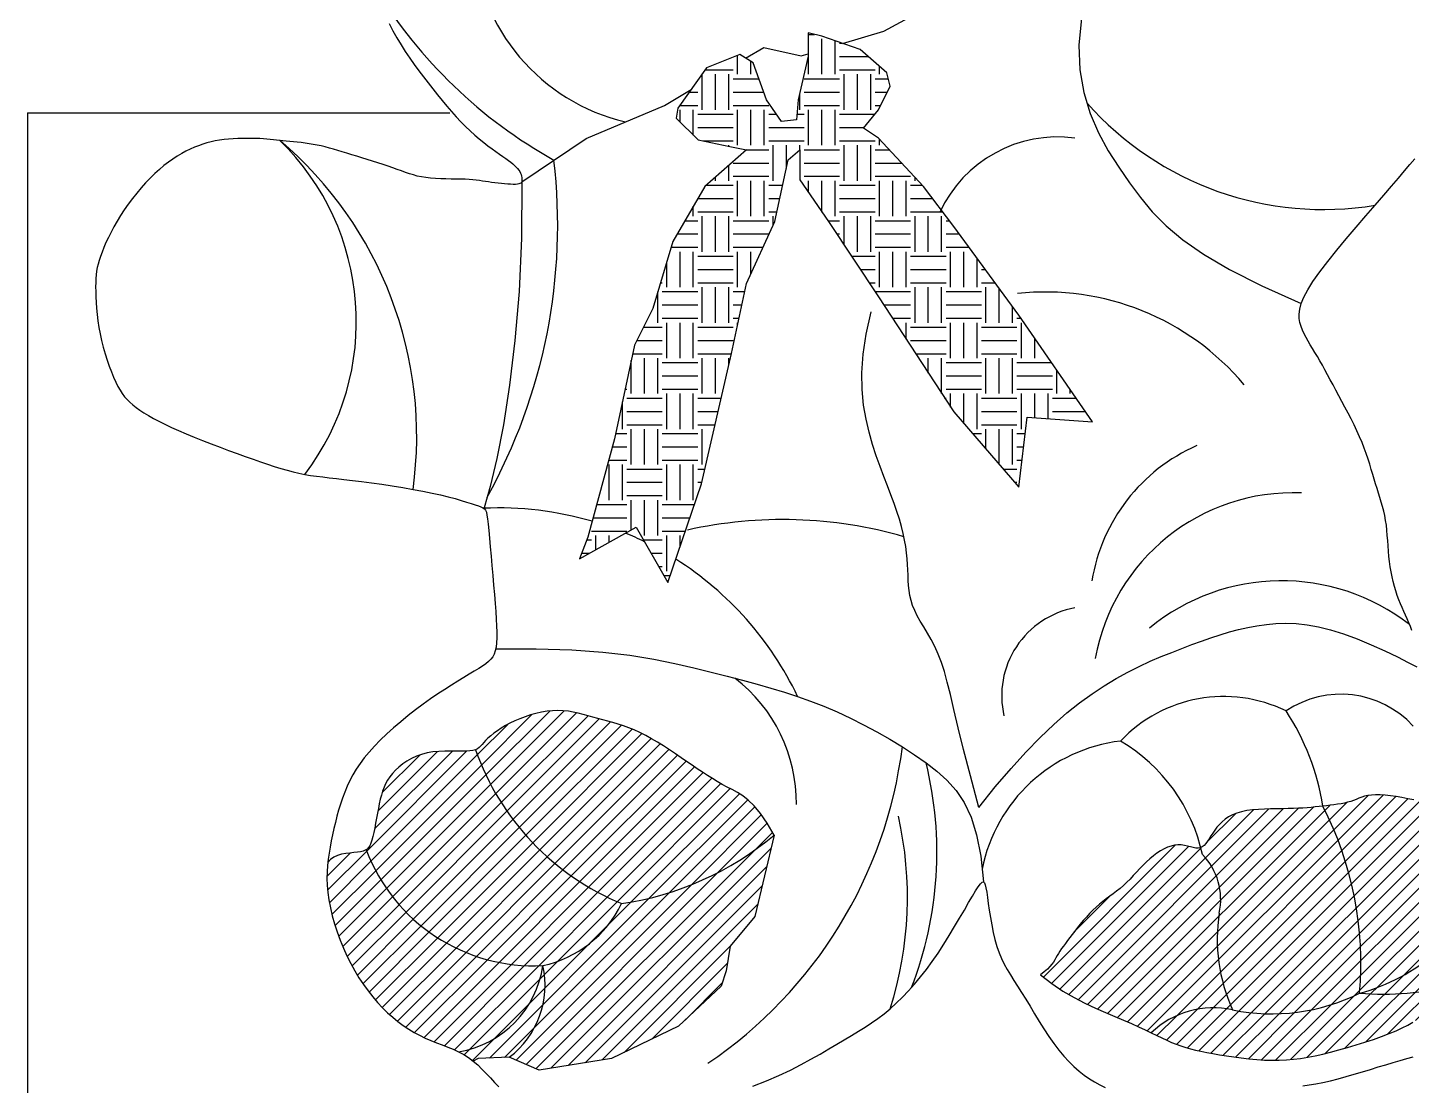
# Model space of a CAD drawing. Header units: millimetres. Extents: x 6388 to 59789, y -18725 to 8137.
# Drawn here: x 40223.2 to 40556.2, y -16636.3 to -16381.7 of the extents above; entities that cross this region are included whole.
import ezdxf

# ---------------------------------------------------------------- set-up
doc = ezdxf.new("R2010")
doc.units = ezdxf.units.MM
pattern_1 = [(45, (-152.832, 290.8702), (-1.724888, 1.724888), [])]

# ---------------------------------------------------------------- blocks, each defined once
blk = doc.blocks.new('A$C1FBB05FF')
h = blk.add_hatch()
h.set_pattern_fill('EARTH', color=256, scale=34.15104, style=0)
h.set_pattern_definition([(0, (-152.832, 290.87), (8.53776, 8.53776), [8.53776, -8.53776]), (0, (-152.832, 294.072), (8.53776, 8.53776), [8.53776, -8.53776]), (0, (-152.832, 297.2735), (8.53776, 8.53776), [8.53776, -8.53776]), (90, (-151.765, 298.341), (-8.53776, 8.53776), [8.53776, -8.53776]), (90, (-148.563, 298.341), (-8.53776, 8.53776), [8.53776, -8.53776]), (90, (-145.3615, 298.341), (-8.53776, 8.53776), [8.53776, -8.53776])])
h.paths.add_polyline_path([(185.89, 531.09), (185.89, 523.86), (192.73, 513.81), (204.8, 495.73), (222.9, 468), (238.59, 449.91), (240.6, 466.79), (256.29, 465.59), (238.59, 491.31), (222.9, 512.61), (215.66, 522.25), (204.8, 533.91), (201.18, 536.32), (204.8, 540.74), (207.62, 546.37), (206.81, 549.58), (200.38, 555.21), (191.12, 558.42), (187.9, 559.23), (187.9, 553.6), (185.49, 543.15), (185.09, 538.33), (181.47, 537.93), (177.85, 543.15), (174.63, 551.99), (171.41, 554), (163.36, 550.79), (156.53, 541.14), (156.12, 538.73), (161.35, 533.51), (169, 531.9), (173.02, 531.09), (162.96, 522.25), (155.32, 508.99), (150.49, 492.91), (146.07, 484.07), (141.24, 461.57), (134.8, 437.86), (132.79, 432.63), (146.47, 440.27), (154.11, 427), (162.16, 450.72), (169.4, 482.06), (173.02, 498.94), (179.86, 513.81), (183.08, 528.68)])
h = blk.add_hatch()
h.set_pattern_fill('ANSI31', color=256, scale=19.51488, style=0)
h.set_pattern_definition(pattern_1)
h.paths.add_polyline_path([(179.66, 366.14), (177.96, 369.06), (176.38, 371.38), (174.88, 373.19), (173.46, 374.57), (172.12, 375.63), (170.83, 376.44), (169.58, 377.11), (168.36, 377.73), (167.17, 378.37), (165.98, 379.05), (164.8, 379.76), (163.61, 380.52), (162.41, 381.31), (161.18, 382.13), (159.92, 382.99), (158.62, 383.89), (157.28, 384.81), (155.9, 385.76), (154.49, 386.7), (153.06, 387.63), (151.62, 388.53), (150.19, 389.38), (148.77, 390.17), (147.38, 390.88), (146.02, 391.49), (144.69, 392.02), (143.38, 392.48), (142.11, 392.89), (140.86, 393.25), (139.63, 393.59), (138.42, 393.91), (137.23, 394.24), (136.05, 394.57), (134.88, 394.91), (133.71, 395.23), (132.53, 395.53), (131.34, 395.78), (130.14, 395.98), (128.91, 396.11), (127.64, 396.15), (126.34, 396.11), (125.02, 395.97), (123.68, 395.75), (122.34, 395.46), (121.01, 395.09), (119.71, 394.67), (118.44, 394.19), (117.23, 393.67), (116.08, 393.11), (114.99, 392.52), (113.98, 391.91), (113.05, 391.3), (112.21, 390.68), (111.45, 390.08), (110.79, 389.5), (110.23, 388.96), (109.78, 388.46), (109.39, 388), (109.03, 387.6), (108.46, 387.05), (107.77, 386.71, 0.211937), (142.98, 349.68, 0.137614)])
h = blk.add_hatch()
h.set_pattern_fill('ANSI31', color=256, scale=19.51488, style=0)
h.set_pattern_definition(pattern_1)
h.paths.add_polyline_path([(169.09, 339.43), (174.99, 346.57), (179.66, 366.14, -0.137614), (142.98, 349.68, -0.229754), (124.02, 334.77, -0.292509), (115.93, 312.73), (123.08, 309.62), (140.49, 312.42), (156.65, 320.18), (166.91, 329.81), (168.15, 333.53)])
h.paths.add_polyline_path([(103.72, 314.03), (104.95, 313.38), (106.13, 312.63), (107.25, 311.79), (108.47, 312.42), (115.93, 312.73, 0.292509), (124.02, 334.77, -0.326496)])
h.paths.add_polyline_path([(124.02, 334.77, -0.325728), (81.51, 362.61), (80.75, 362.31), (80.13, 362.16), (79.38, 362.05), (78.52, 361.96), (77.56, 361.86), (76.55, 361.74), (75.54, 361.55), (74.56, 361.27), (73.66, 360.88), (72.87, 360.33), (72.25, 359.62), (72.16, 358.87), (72.06, 357.33), (72.02, 355.75), (72.08, 354.1), (72.23, 352.38), (72.49, 350.58), (72.86, 348.7), (73.32, 346.78), (73.87, 344.83), (74.51, 342.86), (75.22, 340.9), (76.01, 338.98), (76.86, 337.09), (77.77, 335.27), (78.74, 333.53), (79.75, 331.85), (80.81, 330.24), (81.92, 328.72), (83.05, 327.27), (84.22, 325.91), (85.42, 324.63), (86.63, 323.44), (87.87, 322.33), (89.13, 321.31), (90.41, 320.37), (91.71, 319.5), (93.02, 318.71), (94.35, 317.99), (95.7, 317.34), (97.06, 316.75), (98.42, 316.21), (99.78, 315.68), (101.12, 315.16), (102.44, 314.62), (103.72, 314.03, 0.326496)])
h.paths.add_polyline_path([(124.02, 334.77, 0.229754), (142.98, 349.68, -0.211937), (107.77, 386.71), (107.16, 386.54), (106.4, 386.42), (105.45, 386.38), (104.35, 386.37), (103.11, 386.39), (101.78, 386.4), (100.38, 386.39), (98.96, 386.33), (97.53, 386.19), (96.14, 385.96), (94.82, 385.61), (93.57, 385.15), (92.39, 384.6), (91.29, 383.98), (90.28, 383.29), (89.36, 382.55), (88.53, 381.78), (87.8, 380.99), (87.17, 380.19), (86.63, 379.38), (86.17, 378.54), (85.78, 377.68), (85.44, 376.77), (85.14, 375.82), (84.88, 374.82), (84.64, 373.74), (84.41, 372.61), (84.19, 371.42), (83.98, 370.22), (83.76, 369.03), (83.55, 367.88), (83.33, 366.8), (83.11, 365.81), (82.88, 364.95), (82.64, 364.22), (82.24, 363.34), (81.51, 362.6, 0.325648)])
h = blk.add_hatch()
h.set_pattern_fill('ANSI31', color=256, scale=19.51488, style=0)
h.set_pattern_definition(pattern_1)
h.paths.add_polyline_path([(286.8, 347.42, 0.145173), (290.02, 324.12, 0.167724), (320.59, 328.14, 0.141831), (311.74, 373.14), (310.84, 373.04), (309.92, 372.94), (308.97, 372.85), (307.99, 372.77), (306.96, 372.69), (305.86, 372.62), (304.69, 372.57), (303.43, 372.54), (302.08, 372.52), (300.65, 372.51), (299.18, 372.49), (297.7, 372.45), (296.23, 372.37), (294.79, 372.25), (293.43, 372.06), (292.17, 371.8), (291.02, 371.46), (289.99, 371.04), (289.07, 370.55), (288.25, 369.99), (287.51, 369.39), (286.85, 368.75), (286.26, 368.08), (285.73, 367.38), (285.25, 366.68), (284.81, 365.98), (284.39, 365.31), (283.99, 364.69), (283.36, 363.82), (282.41, 363.06, -0.009566), (282.78, 361.49, -0.250478)])
h.paths.add_polyline_path([(255.59, 347.28), (254.83, 346.45), (254.09, 345.6), (253.37, 344.74), (252.69, 343.9), (252.03, 343.07), (251.41, 342.27), (250.82, 341.51), (250.28, 340.79), (249.77, 340.12), (249.3, 339.47), (248.86, 338.86), (248.47, 338.27), (248.11, 337.72), (247.79, 337.18), (247.5, 336.66), (247.03, 335.8), (246.32, 334.79), (245.47, 333.93), (244.71, 333.27), (243.76, 332.56), (246.48, 330.45), (249.2, 328.63), (251.87, 327.06), (254.49, 325.7), (257.01, 324.51), (259.42, 323.47), (261.68, 322.54), (263.78, 321.67), (265.68, 320.85), (267.41, 320.06), (268.98, 319.32), (270.43, 318.61, -0.246934), (290.02, 324.12, -0.145173), (286.8, 347.42, 0.250478), (282.78, 361.49, 0.009902), (282.39, 363.12), (281.5, 362.98), (280.53, 363.17), (279.87, 363.34), (279.17, 363.52), (278.44, 363.69), (277.67, 363.8), (276.88, 363.83), (276.07, 363.75), (275.23, 363.55), (274.38, 363.26), (273.52, 362.86), (272.66, 362.38), (271.8, 361.82), (270.95, 361.18), (270.11, 360.48), (269.29, 359.73), (268.48, 358.93), (267.69, 358.11), (266.9, 357.27), (266.12, 356.43), (265.33, 355.61), (264.54, 354.81), (263.74, 354.06), (262.93, 353.35), (262.11, 352.69), (261.29, 352.06), (260.46, 351.44), (259.63, 350.83), (258.8, 350.19), (257.98, 349.53), (257.17, 348.83), (256.37, 348.08)])
h.paths.add_polyline_path([(297.67, 312.05), (299.47, 312), (301.23, 312.01), (302.96, 312.08), (304.66, 312.23), (306.37, 312.44), (308.1, 312.72), (309.87, 313.06), (311.71, 313.47), (313.62, 313.94), (315.63, 314.47), (317.69, 315.06), (319.79, 315.68), (321.87, 316.34), (323.91, 317.02), (325.87, 317.72), (327.7, 318.41), (329.37, 319.1), (330.87, 319.77), (332.2, 320.44), (333.41, 321.13), (334.54, 321.86), (335.61, 322.64), (336.67, 323.5), (337.75, 324.46), (338.89, 325.52), (340.12, 326.72), (341.4, 328.02), (342.72, 329.4), (343.37, 330.12, -0.088495), (320.59, 328.14, -0.169139), (289.77, 324.17, 0.243781), (270.43, 318.61), (271.76, 317.96), (273.01, 317.35), (274.2, 316.79), (275.34, 316.28), (276.47, 315.83), (277.59, 315.43), (278.73, 315.07), (279.9, 314.74), (281.12, 314.44), (282.41, 314.15), (283.79, 313.88), (285.26, 313.6), (286.85, 313.33), (288.54, 313.05), (290.3, 312.79), (292.12, 312.55), (293.96, 312.34), (295.82, 312.17)])
h.paths.add_polyline_path([(320.59, 328.14, 0.238492), (350.84, 355.04), (350.52, 356.89), (350.16, 358.71), (349.77, 360.45), (349.35, 362.09), (348.91, 363.61), (348.45, 365), (347.94, 366.27), (347.39, 367.42), (346.78, 368.45), (346.11, 369.38), (345.36, 370.21), (344.53, 370.93), (343.6, 371.56), (342.59, 372.12), (341.49, 372.6), (340.33, 373.02), (339.1, 373.39), (337.8, 373.73), (336.46, 374.04), (335.07, 374.35), (333.65, 374.65), (332.21, 374.94), (330.78, 375.21), (329.37, 375.44), (328, 375.64), (326.71, 375.79), (325.51, 375.87), (324.41, 375.89), (323.45, 375.82), (322.59, 375.69), (321.81, 375.51), (321.1, 375.29), (320.44, 375.04), (319.78, 374.78), (319.13, 374.52), (318.11, 374.16), (316.95, 373.89), (316.14, 373.73), (315.3, 373.59), (314.43, 373.46), (313.54, 373.35), (312.65, 373.24), (311.74, 373.14, -0.141831)])
h.paths.add_polyline_path([(343.37, 330.12), (344.03, 330.84), (345.31, 332.32), (346.52, 333.8), (347.63, 335.28), (348.62, 336.71), (349.44, 338.09), (350.11, 339.43), (350.64, 340.75), (351.05, 342.08), (351.33, 343.43), (351.5, 344.84), (351.58, 346.32), (351.56, 347.89), (351.48, 349.58), (351.32, 351.36), (351.11, 353.19), (350.84, 355.04, -0.238492), (320.59, 328.14, 0.088495)], flags=17)
for q in [(0, 0), (101.6, 540)]:
    blk.add_line((0, 540), q)
for points in [[(87.04, 561.52), (87.93, 559.75), (88.88, 558.03), (89.87, 556.36), (90.89, 554.75), (91.95, 553.17), (93.04, 551.63), (94.14, 550.13), (95.26, 548.65), (96.38, 547.2), (97.5, 545.76), (98.63, 544.34), (99.75, 542.96), (100.88, 541.61), (102, 540.3), (103.13, 539.05), (104.25, 537.85), (105.37, 536.71), (106.5, 535.65), (107.61, 534.65), (108.7, 533.72), (109.77, 532.86), (110.8, 532.06), (111.78, 531.32), (112.7, 530.65), (113.56, 530.03), (114.34, 529.48), (115.06, 528.98), (115.7, 528.52), (116.27, 528.09), (116.78, 527.69), (117.22, 527.31), (117.61, 526.94), (117.94, 526.58), (118.22, 526.21), (118.44, 525.84), (118.62, 525.47), (118.76, 525.12), (118.86, 524.77), (118.93, 524.45), (118.97, 524.15), (118.98, 523.87), (118.97, 523.63), (118.92, 523.42), (118.84, 523.24), (118.7, 523.09), (118.5, 522.97), (118.23, 522.88), (117.87, 522.81), (117.42, 522.78), (116.88, 522.77), (116.25, 522.79), (115.55, 522.82), (114.8, 522.88), (114.02, 522.95), (113.22, 523.04), (112.43, 523.13), (111.66, 523.24), (110.92, 523.35), (110.2, 523.46), (109.48, 523.57), (108.75, 523.68), (107.98, 523.78), (107.17, 523.86), (106.28, 523.93), (105.32, 523.99), (104.25, 524.02), (103.11, 524.04), (101.91, 524.06), (100.68, 524.08), (99.43, 524.12), (98.2, 524.17), (97, 524.26), (95.86, 524.39), (94.8, 524.57), (93.79, 524.78), (92.83, 525.04), (91.88, 525.33), (90.94, 525.66), (89.98, 526), (88.97, 526.37), (87.91, 526.75), (86.77, 527.15), (85.56, 527.55), (84.31, 527.95), (83.03, 528.36), (81.75, 528.76), (80.46, 529.16), (79.21, 529.54), (77.99, 529.92), (76.83, 530.28), (75.72, 530.62), (74.65, 530.94), (73.62, 531.24), (72.62, 531.52), (71.63, 531.78), (70.66, 532.02), (69.69, 532.22), (68.71, 532.4), (67.74, 532.56), (66.77, 532.7), (65.82, 532.82), (64.88, 532.93), (63.97, 533.02), (63.09, 533.11), (62.25, 533.2), (61.45, 533.29), (60.68, 533.37), (59.92, 533.45), (59.16, 533.53), (58.39, 533.61), (57.59, 533.67), (56.75, 533.73), (55.85, 533.78), (54.89, 533.82), (53.87, 533.84), (52.81, 533.85), (51.71, 533.84), (50.59, 533.8), (49.47, 533.75), (48.36, 533.66), (47.26, 533.55), (46.2, 533.4), (45.16, 533.22), (44.14, 533), (43.13, 532.74), (42.14, 532.44), (41.14, 532.09), (40.14, 531.69), (39.14, 531.24), (38.11, 530.74), (37.07, 530.18), (36.02, 529.56), (34.96, 528.87), (33.88, 528.11), (32.8, 527.28), (31.7, 526.36), (30.6, 525.37), (29.5, 524.29), (28.4, 523.14), (27.31, 521.92), (26.24, 520.65), (25.21, 519.35), (24.21, 518.01), (23.25, 516.65), (22.36, 515.29), (21.53, 513.93), (20.76, 512.59), (20.06, 511.28), (19.42, 510), (18.85, 508.77), (18.34, 507.59), (17.9, 506.48), (17.52, 505.44), (17.2, 504.49), (16.95, 503.6), (16.75, 502.74), (16.59, 501.89), (16.49, 501.04), (16.41, 500.14), (16.38, 499.18), (16.36, 498.13), (16.38, 496.97), (16.41, 495.72), (16.48, 494.37), (16.59, 492.95), (16.73, 491.47), (16.92, 489.94), (17.16, 488.37), (17.46, 486.78), (17.81, 485.18), (18.21, 483.59), (18.66, 482.02), (19.14, 480.5), (19.64, 479.04), (20.16, 477.66), (20.68, 476.37), (21.21, 475.21), (21.72, 474.17), (22.24, 473.25), (22.77, 472.43), (23.33, 471.68), (23.93, 470.99), (24.59, 470.35), (25.31, 469.72), (26.11, 469.1), (27, 468.47), (27.98, 467.82), (29.08, 467.15), (30.28, 466.46), (31.6, 465.76), (33.04, 465.03), (34.61, 464.28), (36.31, 463.52), (38.15, 462.73), (40.1, 461.93), (42.12, 461.12), (44.2, 460.32), (46.3, 459.53), (48.38, 458.75), (50.42, 458.01), (52.39, 457.3), (54.27, 456.63), (56.05, 456), (57.75, 455.42), (59.37, 454.89), (60.93, 454.41), (62.43, 453.98), (63.89, 453.59), (65.31, 453.27), (66.7, 452.99), (68.1, 452.75), (69.53, 452.55), (71.02, 452.36), (72.6, 452.18), (74.3, 451.99), (76.14, 451.78), (78.16, 451.54), (80.38, 451.26), (82.74, 450.94), (85.22, 450.59), (87.74, 450.21), (90.27, 449.8), (92.75, 449.38), (95.13, 448.94), (97.36, 448.49), (99.4, 448.03), (101.25, 447.58), (102.9, 447.14), (104.37, 446.71), (105.66, 446.32), (106.77, 445.96), (107.71, 445.64), (108.49, 445.38), (109.1, 445.16), (109.58, 444.95), (109.94, 444.7), (110.21, 444.36), (110.41, 443.87), (110.56, 443.19), (110.69, 442.26), (110.83, 441.03), (110.98, 439.47), (111.15, 437.63), (111.34, 435.57), (111.54, 433.34), (111.74, 431.02), (111.94, 428.65), (112.14, 426.32), (112.33, 424.06), (112.5, 421.95), (112.65, 419.99), (112.77, 418.18), (112.85, 416.52), (112.9, 415.02), (112.9, 413.66), (112.84, 412.46), (112.73, 411.42), (112.54, 410.52), (112.29, 409.75), (111.94, 409.08), (111.5, 408.48), (110.95, 407.92), (110.29, 407.38), (109.49, 406.83), (108.57, 406.24), (107.49, 405.59), (106.29, 404.87), (104.96, 404.08), (103.52, 403.21), (101.99, 402.27), (100.38, 401.25), (98.69, 400.14), (96.95, 398.95), (95.17, 397.67), (93.36, 396.32), (91.56, 394.92), (89.79, 393.47), (88.07, 392), (86.42, 390.52), (84.88, 389.04), (83.45, 387.58), (82.17, 386.16), (81.02, 384.76), (80, 383.39), (79.09, 382.03), (78.27, 380.67), (77.55, 379.3), (76.9, 377.93), (76.31, 376.53), (75.78, 375.1), (75.29, 373.65), (74.85, 372.19), (74.44, 370.71), (74.06, 369.22), (73.72, 367.73), (73.4, 366.24), (73.09, 364.77), (72.81, 363.3), (72.55, 361.84), (72.33, 360.37), (72.16, 358.87), (72.06, 357.33), (72.02, 355.75), (72.08, 354.1), (72.23, 352.38), (72.49, 350.58), (72.86, 348.7), (73.32, 346.78), (73.87, 344.83), (74.51, 342.86), (75.22, 340.9), (76.01, 338.98), (76.86, 337.09), (77.77, 335.27), (78.74, 333.53), (79.75, 331.85), (80.81, 330.24), (81.92, 328.72), (83.05, 327.27), (84.22, 325.91), (85.42, 324.63), (86.63, 323.44), (87.87, 322.33), (89.13, 321.31), (90.41, 320.37), (91.71, 319.5), (93.02, 318.71), (94.35, 317.99), (95.7, 317.34), (97.06, 316.75), (98.42, 316.21), (99.78, 315.68), (101.12, 315.16), (102.44, 314.62), (103.72, 314.03), (104.95, 313.38), (106.13, 312.63), (107.25, 311.79), (108.32, 310.85), (109.35, 309.85), (110.36, 308.8), (111.37, 307.73), (112.39, 306.65), (113.44, 305.58)], [(174.57, 305.73), (177.82, 307.01), (180.82, 308.32), (183.59, 309.63), (186.15, 310.94), (188.53, 312.23), (190.73, 313.48), (192.8, 314.7), (194.74, 315.85), (196.57, 316.93), (198.31, 317.97), (199.98, 318.97), (201.58, 319.97), (203.13, 320.99), (204.65, 322.05), (206.13, 323.18), (207.61, 324.39), (209.08, 325.71), (210.54, 327.14), (212.01, 328.67), (213.46, 330.3), (214.91, 332.03), (216.33, 333.86), (217.75, 335.79), (219.14, 337.8), (220.51, 339.89), (221.84, 342.02), (223.12, 344.14), (224.33, 346.2), (225.46, 348.14), (226.48, 349.92), (227.39, 351.48), (228.17, 352.77), (228.8, 353.76), (229.31, 354.44), (229.71, 354.82), (230.03, 354.91), (230.28, 354.71), (230.48, 354.23), (230.66, 353.48), (230.84, 352.46), (231.02, 351.19), (231.23, 349.72), (231.46, 348.09), (231.73, 346.35), (232.04, 344.56), (232.39, 342.77), (232.8, 341.02), (233.27, 339.37), (233.8, 337.85), (234.4, 336.44), (235.06, 335.1), (235.78, 333.81), (236.56, 332.52), (237.4, 331.2), (238.29, 329.81), (239.23, 328.31), (240.23, 326.69), (241.27, 324.97), (242.35, 323.17), (243.47, 321.35), (244.62, 319.52), (245.79, 317.74), (246.98, 316.03), (248.18, 314.44), (249.39, 312.98), (250.61, 311.66), (251.83, 310.47), (253.06, 309.39), (254.3, 308.42), (255.55, 307.55), (256.81, 306.76), (258.07, 306.05), (259.34, 305.4)], [(306.95, 305.83), (308.47, 306.05), (310.08, 306.32), (311.78, 306.65), (313.57, 307.07), (315.44, 307.54), (317.36, 308.07), (319.31, 308.63), (321.26, 309.21), (323.2, 309.79), (325.09, 310.37), (326.92, 310.91), (328.67, 311.43), (330.34, 311.92), (331.94, 312.38), (333.47, 312.85)], [(333.2, 415.42), (332.82, 416.37), (332.42, 417.29), (332.02, 418.2), (331.62, 419.1), (331.21, 420), (330.81, 420.91), (330.41, 421.86), (330.03, 422.83), (329.66, 423.86), (329.31, 424.92), (328.99, 426.03), (328.68, 427.17), (328.41, 428.34), (328.16, 429.54), (327.95, 430.76), (327.78, 432), (327.64, 433.26), (327.53, 434.52), (327.44, 435.79), (327.35, 437.05), (327.26, 438.3), (327.16, 439.54), (327.03, 440.74), (326.86, 441.92), (326.65, 443.06), (326.4, 444.16), (326.12, 445.25), (325.81, 446.32), (325.48, 447.39), (325.14, 448.47), (324.79, 449.56), (324.44, 450.67), (324.1, 451.81), (323.76, 452.98), (323.4, 454.18), (323.03, 455.42), (322.64, 456.68), (322.2, 457.98), (321.72, 459.31), (321.19, 460.67), (320.6, 462.06), (319.95, 463.47), (319.27, 464.89), (318.55, 466.32), (317.81, 467.75), (317.07, 469.16), (316.33, 470.56), (315.6, 471.92), (314.89, 473.24), (314.2, 474.53), (313.54, 475.77), (312.89, 476.97), (312.25, 478.13), (311.63, 479.24), (311.03, 480.31), (310.43, 481.33), (309.84, 482.31), (309.26, 483.25), (308.71, 484.16), (308.19, 485.05), (307.7, 485.93), (307.25, 486.81), (306.85, 487.69), (306.51, 488.58), (306.23, 489.51), (306.06, 490.49), (306.03, 491.56), (306.18, 492.75), (306.55, 494.1), (307.18, 495.65), (308.11, 497.41), (309.37, 499.43), (311, 501.73), (312.93, 504.25), (315.08, 506.92), (317.37, 509.67), (319.73, 512.45), (322.08, 515.17), (324.34, 517.77), (326.43, 520.18), (328.29, 522.34), (329.94, 524.28), (331.4, 526.01), (332.7, 527.55), (333.87, 528.93)], [(196.13, 556.68), (206.04, 559.65), (218.97, 566.61), (243.84, 564.62), (249.71, 567.57)], [(253.62, 562.75), (253.02, 556.27), (253.26, 550.33), (254.22, 544.86), (255.75, 539.83), (257.75, 535.18), (260.07, 530.88), (262.61, 526.88), (265.22, 523.14), (267.85, 519.6), (270.69, 516.19), (274, 512.83), (278.03, 509.45), (283.05, 505.96), (289.3, 502.3), (297.05, 498.37), (306.55, 494.1)], [(173.02, 531.09), (162.96, 522.25), (155.32, 508.99), (150.49, 492.91), (146.07, 484.07), (141.24, 461.57), (134.8, 437.86), (132.79, 432.63), (146.47, 440.27), (154.11, 427), (162.16, 450.72), (169.4, 482.06), (173.02, 498.94), (179.86, 513.81), (183.08, 528.68), (185.89, 531.09), (185.89, 523.86), (192.73, 513.81), (204.8, 495.73), (222.9, 468), (238.59, 449.91), (240.6, 466.79), (256.29, 465.59), (238.59, 491.31), (222.9, 512.61), (215.66, 522.25), (204.8, 533.91), (201.18, 536.32), (204.8, 540.74), (207.62, 546.37), (206.81, 549.58), (200.38, 555.21), (191.12, 558.42), (187.9, 559.23), (187.9, 553.6), (185.49, 543.15), (185.09, 538.33), (181.47, 537.93), (177.85, 543.15), (174.63, 551.99), (171.41, 554), (163.36, 550.79), (156.53, 541.14), (156.12, 538.73), (161.35, 533.51), (169, 531.9), (173.02, 531.09)], [(172.77, 553.15), (177.2, 555.68), (186.15, 553.69), (187.9, 554.22)], [(118.92, 523.42), (134.43, 533.82), (153.32, 541.77), (159.67, 545.57)], [(118.92, 523.42), (118.85, 509.81), (118.27, 497.02), (117.28, 485.2), (115.99, 474.46), (114.5, 464.94), (112.91, 456.77), (111.33, 450.06), (109.86, 444.96)], [(228.92, 372.85), (226.9, 380.4), (225.28, 386.74), (223.99, 392.02), (222.95, 396.4), (222.1, 400.01), (221.36, 403), (220.68, 405.52), (219.96, 407.71), (219.18, 409.71), (218.33, 411.54), (217.44, 413.23), (216.55, 414.8), (215.68, 416.27), (214.86, 417.64), (214.12, 418.95), (213.5, 420.21), (213.01, 421.44), (212.63, 422.65), (212.36, 423.84), (212.17, 425.04), (212.05, 426.24), (211.96, 427.46), (211.9, 428.7), (211.84, 429.98), (211.77, 431.31), (211.67, 432.69), (211.53, 434.12), (211.34, 435.62), (211.09, 437.17), (210.77, 438.79), (210.36, 440.48), (209.85, 442.24), (209.24, 444.08), (208.54, 446.01), (207.76, 448.05), (206.93, 450.2), (206.06, 452.48), (205.17, 454.9), (204.27, 457.47), (203.39, 460.21), (202.54, 463.13), (201.8, 466.27), (201.21, 469.68), (200.86, 473.38), (200.8, 477.44), (201.1, 481.88), (201.83, 486.75), (203.06, 492.09)], [(228.92, 372.85), (232.91, 377.79), (236.69, 382.22), (240.28, 386.17), (243.7, 389.68), (246.98, 392.8), (250.14, 395.56), (253.2, 398), (256.19, 400.18), (259.11, 402.11), (261.98, 403.84), (264.79, 405.38), (267.53, 406.76), (270.21, 408), (272.82, 409.12), (275.36, 410.15), (277.82, 411.11), (280.21, 412.01), (282.53, 412.87), (284.8, 413.66), (287.04, 414.4), (289.25, 415.06), (291.46, 415.65), (293.66, 416.15), (295.89, 416.57), (298.15, 416.89), (300.46, 417.1), (302.85, 417.17), (305.33, 417.07), (307.94, 416.79), (310.7, 416.3), (313.62, 415.58), (316.74, 414.6), (320.04, 413.37), (323.4, 411.96), (326.66, 410.49), (329.68, 409.05), (332.29, 407.74), (334.35, 406.68)], [(112.63, 410.97), (122.39, 411.02), (130.95, 410.75), (138.43, 410.2), (144.97, 409.44), (150.72, 408.52), (155.8, 407.51), (160.35, 406.44), (164.51, 405.39), (168.4, 404.4), (172.07, 403.45), (175.56, 402.51), (178.9, 401.57), (182.15, 400.6), (185.32, 399.56), (188.46, 398.43), (191.62, 397.19), (194.81, 395.82), (198.02, 394.33), (201.22, 392.72), (204.39, 391.02), (207.51, 389.23), (210.54, 387.38), (213.45, 385.47), (216.23, 383.53), (218.85, 381.54), (221.28, 379.38), (223.48, 376.91), (225.42, 373.99), (227.08, 370.47), (228.42, 366.22), (229.41, 361.08), (230.03, 354.91)], [(179.66, 366.14), (177.96, 369.06), (176.38, 371.38), (174.88, 373.19), (173.46, 374.57), (172.12, 375.63), (170.83, 376.44), (169.58, 377.11), (168.36, 377.73), (167.17, 378.37), (165.98, 379.05), (164.8, 379.76), (163.61, 380.52), (162.41, 381.31), (161.18, 382.13), (159.92, 382.99), (158.62, 383.89), (157.28, 384.81), (155.9, 385.76), (154.49, 386.7), (153.06, 387.63), (151.62, 388.53), (150.19, 389.38), (148.77, 390.17), (147.38, 390.88), (146.02, 391.49), (144.69, 392.02), (143.38, 392.48), (142.11, 392.89), (140.86, 393.25), (139.63, 393.59), (138.42, 393.91), (137.23, 394.24), (136.05, 394.57), (134.88, 394.91), (133.71, 395.23), (132.53, 395.53), (131.34, 395.78), (130.14, 395.98), (128.91, 396.11), (127.64, 396.15), (126.34, 396.11), (125.02, 395.97), (123.68, 395.75), (122.34, 395.46), (121.01, 395.09), (119.71, 394.67), (118.44, 394.19), (117.23, 393.67), (116.08, 393.11), (114.99, 392.52), (113.98, 391.91), (113.05, 391.3), (112.21, 390.68), (111.45, 390.08), (110.79, 389.5), (110.23, 388.96), (109.78, 388.46), (109.39, 388), (109.03, 387.6), (108.67, 387.25), (108.26, 386.95), (107.77, 386.71), (107.16, 386.54), (106.4, 386.42), (105.45, 386.38), (104.35, 386.37), (103.11, 386.39), (101.78, 386.4), (100.38, 386.39), (98.96, 386.33), (97.53, 386.19), (96.14, 385.96), (94.82, 385.61), (93.57, 385.15), (92.39, 384.6), (91.29, 383.98), (90.28, 383.29), (89.36, 382.55), (88.53, 381.78), (87.8, 380.99), (87.17, 380.19), (86.63, 379.38), (86.17, 378.54), (85.78, 377.68), (85.44, 376.77), (85.14, 375.82), (84.88, 374.82), (84.64, 373.74), (84.41, 372.61), (84.19, 371.42), (83.98, 370.22), (83.76, 369.03), (83.55, 367.88), (83.33, 366.8), (83.11, 365.81), (82.88, 364.95), (82.64, 364.22), (82.37, 363.63), (82.07, 363.16), (81.71, 362.8), (81.27, 362.52), (80.75, 362.31), (80.13, 362.16), (79.38, 362.05), (78.52, 361.96), (77.56, 361.86), (76.55, 361.74), (75.54, 361.55), (74.56, 361.27), (73.66, 360.88), (72.87, 360.33), (72.25, 359.62)], [(243.76, 332.56), (246.48, 330.45), (249.2, 328.63), (251.87, 327.06), (254.49, 325.7), (257.01, 324.51), (259.42, 323.47), (261.68, 322.54), (263.78, 321.67), (265.68, 320.85), (267.41, 320.06), (268.98, 319.32), (270.43, 318.61), (271.76, 317.96), (273.01, 317.35), (274.2, 316.79), (275.34, 316.28), (276.47, 315.83), (277.59, 315.43), (278.73, 315.07), (279.9, 314.74), (281.12, 314.44), (282.41, 314.15), (283.79, 313.88), (285.26, 313.6), (286.85, 313.33), (288.54, 313.05), (290.3, 312.79), (292.12, 312.55), (293.96, 312.34), (295.82, 312.17), (297.67, 312.05), (299.47, 312), (301.23, 312.01), (302.96, 312.08), (304.66, 312.23), (306.37, 312.44), (308.1, 312.72), (309.87, 313.06), (311.71, 313.47), (313.62, 313.94), (315.63, 314.47), (317.69, 315.06), (319.79, 315.68), (321.87, 316.34), (323.91, 317.02), (325.87, 317.72), (327.7, 318.41), (329.37, 319.1), (330.87, 319.77), (332.2, 320.44), (333.41, 321.13)], [(333.65, 374.65), (332.21, 374.94), (330.78, 375.21), (329.37, 375.44), (328, 375.64), (326.71, 375.79), (325.51, 375.87), (324.41, 375.89), (323.45, 375.82), (322.59, 375.69), (321.81, 375.51), (321.1, 375.29), (320.44, 375.04), (319.78, 374.78), (319.13, 374.52), (318.45, 374.28), (317.72, 374.07), (316.95, 373.89), (316.14, 373.73), (315.3, 373.59), (314.43, 373.46), (313.54, 373.35), (312.65, 373.24), (311.74, 373.14), (310.84, 373.04), (309.92, 372.94), (308.97, 372.85), (307.99, 372.77), (306.96, 372.69), (305.86, 372.62), (304.69, 372.57), (303.43, 372.54), (302.08, 372.52), (300.65, 372.51), (299.18, 372.49), (297.7, 372.45), (296.23, 372.37), (294.79, 372.25), (293.43, 372.06), (292.17, 371.8), (291.02, 371.46), (289.99, 371.04), (289.07, 370.55), (288.25, 369.99), (287.51, 369.39), (286.85, 368.75), (286.26, 368.08), (285.73, 367.38), (285.25, 366.68), (284.81, 365.98), (284.39, 365.31), (283.99, 364.69), (283.58, 364.13), (283.17, 363.67), (282.73, 363.32), (282.25, 363.1), (281.72, 363.02), (281.14, 363.05), (280.53, 363.17), (279.87, 363.34), (279.17, 363.52), (278.44, 363.69), (277.67, 363.8), (276.88, 363.83), (276.07, 363.75), (275.23, 363.55), (274.38, 363.26), (273.52, 362.86), (272.66, 362.38), (271.8, 361.82), (270.95, 361.18), (270.11, 360.48), (269.29, 359.73), (268.48, 358.93), (267.69, 358.11), (266.9, 357.27), (266.12, 356.43), (265.33, 355.61), (264.54, 354.81), (263.74, 354.06), (262.93, 353.35), (262.11, 352.69), (261.29, 352.06), (260.46, 351.44), (259.63, 350.83), (258.8, 350.19), (257.98, 349.53), (257.17, 348.83), (256.37, 348.08), (255.59, 347.28), (254.83, 346.45), (254.09, 345.6), (253.37, 344.74), (252.69, 343.9), (252.03, 343.07), (251.41, 342.27), (250.82, 341.51), (250.28, 340.79), (249.77, 340.12), (249.3, 339.47), (248.86, 338.86), (248.47, 338.27), (248.11, 337.72), (247.79, 337.18), (247.5, 336.66), (247.22, 336.15), (246.9, 335.63), (246.53, 335.09), (246.06, 334.53), (245.47, 333.93), (244.71, 333.27), (243.76, 332.56)], [(179.66, 366.14), (174.99, 346.57), (169.09, 339.43), (168.15, 333.53), (166.91, 329.81), (156.65, 320.18), (140.49, 312.42), (123.08, 309.62), (115.93, 312.73), (108.47, 312.42), (107.25, 311.79)]]:
    blk.add_lwpolyline(points)
for centre, radius, start, end in [((154.9, 584.33), 47.83, 183.8911, 256.6727), ((183.8, 630.97), 117.22, 211.4374, 240.832), ((311.85, 592.67), 75.94, 221.5101, 279.4652), ((18.36, 489.78), 60.75, 322.726, 45.8502), ((0.33, 462.21), 93.31, 352.0943, 49.7004), ((247.94, 502.89), 31.3, 82.379, 155.1936), ((-7.11, 513), 134.69, 330.9099, 6.6609), ((244.96, 434.46), 62.41, 39.9668, 96.176), ((298.77, 420.37), 43.18, 113.7266, 170.6659), ((304.6, 400.19), 48.37, 87.5889, 169.9028), ((113.42, 365.24), 79.67, 73.6544, 92.6361), ((181.68, 336.1), 106, 73.9826, 102.4705), ((113.42, 365.24), 79.67, 63.8961, 67.4937), ((113.42, 365.24), 79.67, 25.5136, 57.6912), ((301.84, 377.17), 50.21, 52.18, 129.356), ((255.96, 399.7), 21.52, 100.3723, 193.0248), ((147.33, 373.97), 37.71, 359.3583, 52.5961), ((316.08, 376.51), 23.57, 42.4815, 124.0249), ((287.89, 365.42), 34.1, 63.8979, 136.6914), ((254.6, 364.23), 57.83, 8.8682, 33.3804), ((167.1, 407.86), 62.98, 199.6181, 247.4822), ((103.06, 401.03), 108.34, 304.0502, 352.7635), ((267.66, 350.4), 38.69, 96.8077, 168.6777), ((241.44, 352.44), 42.32, 12.3448, 59.2623), ((129.28, 362.03), 89.58, 338.6982, 13.891), ((238.43, 335.35), 82.47, 354.9791, 27.269), ((123.68, 351.17), 88.09, 342.3048, 12.8296), ((131.98, 423.28), 74.42, 278.4947, 309.8367), ((121.86, 377.86), 43.14, 200.6302, 272.8633), ((271.64, 350.69), 15.52, 347.8367, 44.0848), ((309.11, 371.49), 44.85, 284.8299, 338.4859), ((118.13, 361.77), 27.63, 282.2918, 334.0492), ((327.7, 341.2), 41.37, 171.341, 204.3813), ((99.68, 338.29), 24.59, 279.4614, 351.7881), ((102.74, 330.07), 21.79, 307.2594, 12.478), ((326.42, 392.99), 65.11, 264.8606, 285.0894), ((299.49, 370.41), 47.25, 258.4458, 296.5309), ((285.46, 302.74), 21.86, 77.9473, 133.4306)]:
    blk.add_arc(centre, radius, start, end)

msp = doc.modelspace()

# ---------------------------------------------------------------- block references
msp.add_blockref('A$C1FBB05FF', (40223.17, -16942.23))

doc.saveas('drawing.dxf')
